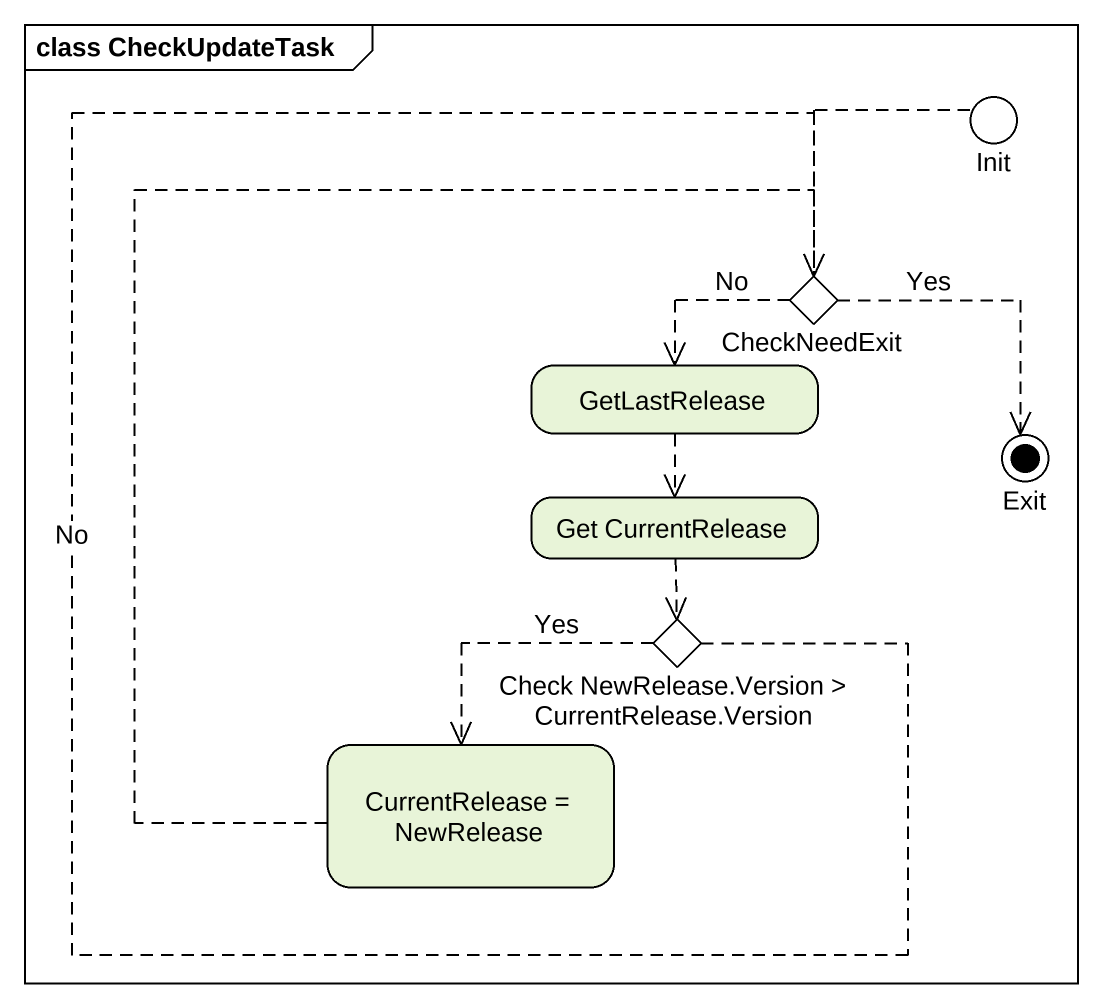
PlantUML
@startuml
mainframe class CheckUpdateTask
hide empty description
state Init <<choice>>
state CheckNeedExit <<choice>>
state GetLastRelease
state "Get CurrentRelease" as Get_CurrentRelease
state Exit <<end>>
state "Check NewRelease.Version > CurrentRelease.Version" as Check_NewRelease_Version <<choice>>
state "CurrentRelease = NewRelease" as CurrentRelease_NewRelease
Init -[dashed]-> CheckNeedExit
CheckNeedExit -[dashed]-> GetLastRelease : No
CheckNeedExit -[dashed]-> Exit : Yes
GetLastRelease -[dashed]-> Get_CurrentRelease
Get_CurrentRelease -[dashed]-> Check_NewRelease_Version
Check_NewRelease_Version -up[dashed]-> CheckNeedExit : No
Check_NewRelease_Version -[dashed]-> CurrentRelease_NewRelease : Yes
CurrentRelease_NewRelease -up[dashed]-> CheckNeedExit
@enduml
